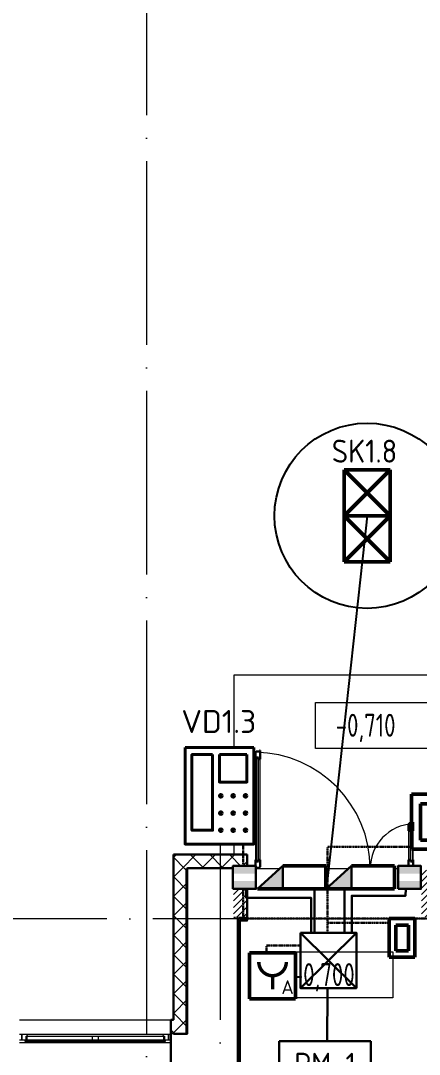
# Model space of a CAD drawing. Header units: millimetres. Extents: x -325553 to 627452, y -28539 to 738858.
# Drawn here: x -23288 to -18945, y 165239 to 176494 of the extents above; entities that cross this region are included whole.
import ezdxf
from ezdxf.enums import TextEntityAlignment as Align

# ---------------------------------------------------------------- set-up
doc = ezdxf.new("R2010")
doc.units = ezdxf.units.MM
doc.set_wipeout_variables(frame=1)
for name, pattern in [('ADSK_Линия сетки', [25, 20, -2.5, 0, -2.5]), ('ADSK_Штриховая_ш2 п1_5', [4.5, 3, -1.5]), ('осевая', [2, 1.25, -0.25, 0.25, -0.25]), ('штриховаяX2', [1.5, 1, -0.5])]:
    doc.linetypes.add(name, pattern=pattern)
doc.layers.add('000_доп.МДУ', color=7, linetype='Continuous')
doc.layers.add('Стены', color=194, linetype='Continuous')
for name, color, linetype, lineweight in [('_ Окна', 7, 'Continuous', 9), ('RC-Извещатели_охранные', 5, 'Continuous', 30), ('RC-Линии_связи-Адресные', 5, 'Continuous', 30), ('RC-Линии_связи-Питание_220В', 6, 'осевая', 40), ('RC-Прочее_оборудование', 5, 'Continuous', 30), ('Аннотация', 7, 'Continuous', 18), ('Двери', 252, 'Continuous', 9), ('Маркировка Не АУ', 7, 'Continuous', 25), ('НО СКУД', 7, 'Continuous', 50), ('Ограждение', 252, 'Continuous', 9), ('Окна', 252, 'Continuous', 9), ('Оси', 252, 'Continuous', 9), ('Отметки', 7, 'Continuous', 9), ('Перекрытие', 252, 'Continuous', 18), ('Пожарка', 7, 'Continuous', 25), ('СКУД', 1, 'Continuous', 30), ('Стены внутренние', 7, 'Continuous', 18), ('Стены наружные', 7, 'Continuous', 18), ('Стены штриховка', 7, 'Continuous', 9)]:
    doc.layers.add(name, color=color, linetype=linetype, lineweight=lineweight)
doc.layers.add('Двери открывание', color=7, linetype='Continuous', lineweight=9, true_color=0xc0c0c0)
doc.styles.add('GOST Common_3', font='', dxfattribs={"height": 3.5})
doc.styles.add('ICOCPEUR', font='isocpeur.ttf', dxfattribs={"height": 250})
doc.styles.add('ISOCPEUR', font='isocpeur.ttf', dxfattribs={"width": 0.9, "height": 350})
doc.styles.add('RubezhCAD', font='', dxfattribs={"oblique": 10})
doc.styles.get("Standard").update_dxf_attribs({"font": ''})
doc.styles.get('GOST Common_3').set_extended_font_data('GOST 2.304 type A')
doc.styles.get('RubezhCAD').set_extended_font_data('GOST type A')
doc.styles.get('Standard').set_extended_font_data('GOST type B')
doc.linetypes.add('проект$0$Проводка в коробе', pattern='A,5,[130,ltypeshp.shx,S=1,R=0,X=0,Y=0],1.5,[130,ltypeshp.shx,S=1.5,R=90,X=0,Y=-1],0,[130,ltypeshp.shx,S=2.1,R=90,X=0,Y=1],1,[130,ltypeshp.shx,S=1,R=0,X=0.5,Y=0],5', length=12.5)

# ---------------------------------------------------------------- blocks, each defined once
blk = doc.blocks.new('1 этаж')
at = {"layer": 'Двери', "lineweight": 18, "true_color": 0x636466}
h = blk.add_hatch(dxfattribs=at)
h.set_pattern_fill('FP_2', color=251, style=0, pattern_type=2)
h.set_pattern_definition([(45, (-20735.8, -3268.73), (-35.3553, 35.3553), [])])
h.paths.add_polyline_path([(-19511, -3524), (-19511, -3014), (-19661, -3014), (-19661, -3524)])
h.paths.add_polyline_path([(-21561, -3524), (-21562, -3014), (-21711, -3014), (-21711, -3524), (-21562, -3524)])
at = {"layer": '_ Окна', "color": 251, "true_color": 0x636466}
for p, q in [((-24016, -4804), (-24041, -4804)), ((-24016, -4862), (-24016, -4804)), ((-22391, -4804), (-22416, -4804)), ((-22416, -4804), (-22416, -4862)), ((-24041, -4862), (-24016, -4862)), ((-22416, -4862), (-22391, -4862))]:
    blk.add_line(p, q, dxfattribs=at)
at = {"layer": '_ Окна', "color": 251, "lineweight": 18, "true_color": 0x636466}
for p, q in [((-23956, -4804), (-24016, -4804)), ((-24016, -4804), (-24016, -4862)), ((-23970, -4862), (-23970, -4821)), ((-23970, -4821), (-23958, -4821)), ((-23952, -4821), (-23956, -4804)), ((-22475, -4804), (-22480, -4821)), ((-22416, -4804), (-22475, -4804)), ((-22474, -4821), (-22462, -4821)), ((-22462, -4821), (-22462, -4862)), ((-22416, -4862), (-22416, -4804)), ((-24016, -4862), (-23978, -4862)), ((-22454, -4862), (-22416, -4862))]:
    blk.add_line(p, q, dxfattribs=at)
at = {"layer": 'Аннотация', "color": 251, "lineweight": 20, "true_color": 0x636466}
for p, q in [((-20817, -1688), (-20817, -1188)), ((-20817, -1188), (-19517, -1188)), ((-19517, -1688), (-20817, -1688)), ((-21273, -4403), (-21273, -3903)), ((-21273, -3903), (-19973, -3903)), ((-19973, -3903), (-19973, -4403)), ((-19973, -4403), (-21273, -4403))]:
    blk.add_line(p, q, dxfattribs=at)
at = {"layer": 'Двери', "color": 251, "lineweight": 30, "true_color": 0x636466}
for p, q in [((-21461, -1730), (-21469, -1730)), ((-21469, -1730), (-21469, -1806)), ((-21427, -1721), (-21461, -1721)), ((-21461, -1721), (-21461, -1730)), ((-21460, -1788), (-21460, -1806)), ((-21439, -1788), (-21460, -1788)), ((-21439, -1806), (-21439, -1788)), ((-21419, -1712), (-21427, -1712)), ((-21427, -1712), (-21427, -1721)), ((-21419, -1806), (-21419, -1712)), ((-21460, -1806), (-21469, -1806)), ((-21419, -1806), (-21439, -1806)), ((-19795, -2510), (-19803, -2510)), ((-19803, -2510), (-19803, -2586)), ((-19803, -2586), (-19783, -2586)), ((-19761, -2501), (-19795, -2501)), ((-19795, -2501), (-19795, -2510)), ((-19783, -2586), (-19783, -2568)), ((-19783, -2568), (-19762, -2568)), ((-19762, -2568), (-19762, -2586)), ((-19762, -2586), (-19753, -2586)), ((-19753, -2492), (-19761, -2492)), ((-19761, -2492), (-19761, -2501)), ((-19753, -2586), (-19753, -2492)), ((-21469, -2902), (-21469, -2996)), ((-21460, -2902), (-21469, -2902)), ((-21460, -2920), (-21460, -2902)), ((-21439, -2920), (-21460, -2920)), ((-21439, -2902), (-21439, -2920)), ((-21419, -2902), (-21439, -2902)), ((-21419, -2978), (-21419, -2902)), ((-19803, -2902), (-19803, -2978)), ((-19803, -2902), (-19783, -2902)), ((-19783, -2902), (-19783, -2920)), ((-19783, -2920), (-19762, -2920)), ((-19762, -2902), (-19753, -2902)), ((-19762, -2920), (-19762, -2902)), ((-19753, -2996), (-19753, -2902)), ((-21469, -2996), (-21461, -2996)), ((-21461, -2996), (-21461, -2987)), ((-21461, -2987), (-21427, -2987)), ((-21427, -2987), (-21427, -2978)), ((-21427, -2978), (-21419, -2978)), ((-19803, -2978), (-19795, -2978)), ((-19795, -2978), (-19795, -2987)), ((-19795, -2987), (-19761, -2987)), ((-19761, -2987), (-19761, -2996)), ((-19761, -2996), (-19753, -2996))]:
    blk.add_line(p, q, dxfattribs=at)
at = {"layer": 'Двери', "color": 251, "true_color": 0x636466}
for p, q in [((-21460, -1788), (-21460, -2920)), ((-21439, -1788), (-21460, -1788)), ((-21439, -2920), (-21439, -1788)), ((-21469, -1806), (-21469, -2902)), ((-21419, -2902), (-21419, -1806)), ((-19803, -2586), (-19803, -2902)), ((-19783, -2920), (-19783, -2568)), ((-19783, -2568), (-19762, -2568)), ((-19762, -2568), (-19762, -2920)), ((-19753, -2902), (-19753, -2586)), ((-21460, -2920), (-21439, -2920)), ((-19762, -2920), (-19783, -2920)), ((-21561, -3014), (-21561, -3064)), ((-21541, -3014), (-21561, -3014)), ((-21541, -3064), (-21541, -3014)), ((-21492, -3014), (-21541, -3014)), ((-21541, -3014), (-21541, -3064)), ((-21492, -3022), (-21492, -3014)), ((-21478, -3022), (-21492, -3022)), ((-21478, -3056), (-21478, -3022)), ((-19730, -3022), (-19744, -3022)), ((-19744, -3022), (-19744, -3056)), ((-19730, -3014), (-19730, -3022)), ((-19681, -3014), (-19730, -3014)), ((-21561, -3064), (-21541, -3064)), ((-21541, -3064), (-21469, -3064)), ((-21469, -3056), (-21478, -3056)), ((-21469, -3064), (-21469, -3056)), ((-19744, -3056), (-19753, -3056)), ((-19753, -3056), (-19753, -3064)), ((-19753, -3064), (-19681, -3064))]:
    blk.add_line(p, q, dxfattribs=at)
at = {"layer": 'Двери', "color": 251, "linetype": 'ADSK_Штриховая_ш2 п1_5', "true_color": 0x636466}
for p, q in [((-21561, -3014), (-21711, -3014)), ((-21561, -3524), (-21561, -3014)), ((-21711, -3524), (-21561, -3524))]:
    blk.add_line(p, q, dxfattribs=at)
at = {"layer": 'Двери открывание', "color": 251, "true_color": 0x636466}
for centre, radius, start, end in [((-21487, -2996), 1266, 0, 89.1853), ((-19735, -2996), 486, 92.1226, 180)]:
    blk.add_arc(centre, radius, start, end, dxfattribs=at)
at = {"layer": 'Ограждение', "color": 251, "true_color": 0x636466}
for p, q in [((-21636, -3569), (-21636, -7525)), ((-21561, -3569), (-21636, -3569)), ((-21561, -3559), (-21561, -3569)), ((-22391, -4894), (-24041, -4894))]:
    blk.add_line(p, q, dxfattribs=at)
at = {"layer": 'Окна', "color": 251, "true_color": 0x636466}
for p, q in [((-23958, -4821), (-23251, -4821)), ((-23958, -4862), (-23958, -4821)), ((-22475, -4804), (-23956, -4804)), ((-23251, -4821), (-23181, -4821)), ((-23251, -4821), (-23251, -4862)), ((-23181, -4821), (-22474, -4821)), ((-23181, -4862), (-23181, -4821)), ((-22474, -4821), (-22474, -4862)), ((-23978, -4862), (-23231, -4862)), ((-23978, -4879), (-23978, -4862)), ((-23231, -4879), (-23978, -4879)), ((-23231, -4862), (-23201, -4862)), ((-23231, -4862), (-23231, -4879)), ((-23201, -4879), (-23231, -4879)), ((-23201, -4862), (-22454, -4862)), ((-23201, -4879), (-23201, -4862)), ((-22454, -4879), (-23201, -4879)), ((-22454, -4862), (-22454, -4879))]:
    blk.add_line(p, q, dxfattribs=at)
at = {"layer": 'Оси', "color": 251, "linetype": 'ADSK_Линия сетки', "ltscale": 100, "true_color": 0x636466}
for p, q in [((-22656, 32207), (-22656, -32500)), ((-21856, -2644), (-21856, -33770)), ((4411, -3544), (-72528, -3544))]:
    blk.add_line(p, q, dxfattribs=at)
at = {"layer": 'Перекрытие', "color": 251, "ltscale": 100, "true_color": 0x636466}
for p, q in [((-17951, -892), (-21706, -892)), ((-21706, -892), (-21706, -2842)), ((-21561, -2994), (-21469, -2994)), ((-21461, -2994), (-19761, -2994)), ((-19753, -2994), (-19661, -2994)), ((-19661, -3544), (-21561, -3544))]:
    blk.add_line(p, q, dxfattribs=at)
at = {"layer": 'Стены внутренние', "color": 251, "lineweight": 30, "true_color": 0x636466}
for p, q in [((-21561, -2842), (-22363, -2842)), ((-22363, -2842), (-22363, -4642)), ((-21561, -2984), (-21561, -2842)), ((-21561, -3544), (-21561, -2994)), ((-22363, -4642), (-22391, -4642)), ((-22391, -4642), (-22391, -4784)), ((-22391, -4794), (-22391, -5344)), ((-22221, -4794), (-22363, -4794))]:
    blk.add_line(p, q, dxfattribs=at)
at = {"layer": 'Стены внутренние', "color": 251, "linetype": 'Continuous', "lineweight": 9, "true_color": 0x636466}
for p, q in [((-22361, -2873), (-22332, -2844)), ((-22242, -2994), (-22361, -2875)), ((-22270, -2994), (-22120, -2844)), ((-22040, -2984), (-22180, -2844)), ((-22047, -2984), (-21907, -2844)), ((-21828, -2984), (-21968, -2844)), ((-21835, -2984), (-21695, -2844)), ((-21615, -2984), (-21755, -2844)), ((-21623, -2984), (-21563, -2923)), ((-21562, -2847), (-21563, -2849)), ((-22361, -3085), (-22270, -2994)), ((-22211, -3025), (-22242, -2994)), ((-22363, -3054), (-22361, -3054)), ((-22211, -3237), (-22361, -3087)), ((-22361, -3297), (-22211, -3147)), ((-22363, -3358), (-22361, -3358)), ((-22211, -3449), (-22361, -3299)), ((-22361, -3509), (-22211, -3359)), ((-22361, -3419), (-22363, -3422)), ((-22211, -3661), (-22361, -3511)), ((-22361, -3721), (-22211, -3571)), ((-22363, -3765), (-22361, -3765)), ((-22211, -3873), (-22361, -3723)), ((-22361, -3934), (-22211, -3784)), ((-22361, -3894), (-22363, -3890)), ((-22211, -4085), (-22361, -3935)), ((-22361, -4146), (-22211, -3996)), ((-22211, -4298), (-22361, -4148)), ((-22363, -4171), (-22361, -4171)), ((-22361, -4358), (-22211, -4208)), ((-22211, -4510), (-22361, -4360)), ((-22363, -4476), (-22361, -4476)), ((-22361, -4504), (-22363, -4500)), ((-22361, -4570), (-22211, -4420)), ((-22211, -4722), (-22361, -4572)), ((-22389, -4687), (-22391, -4690)), ((-22361, -4782), (-22211, -4632)), ((-22361, -4784), (-22391, -4754)), ((-22363, -4784), (-22361, -4782)), ((-22351, -4794), (-22361, -4784))]:
    blk.add_line(p, q, dxfattribs=at)
at = {"layer": 'Стены внутренние', "color": 251, "true_color": 0x636466}
for p, q in [((-22211, -2994), (-22221, -2994)), ((-22211, -2994), (-22211, -4794)), ((-21661, -3544), (-21561, -3544)), ((-24041, -4642), (-22391, -4642)), ((-22363, -4794), (-22391, -4794))]:
    blk.add_line(p, q, dxfattribs=at)
at = {"layer": 'Стены наружные', "color": 251, "lineweight": 30, "true_color": 0x636466}
for p, q in [((-22221, -2994), (-22221, -4794)), ((-21561, -2994), (-21561, -2984)), ((-21661, -3544), (-21661, -10859)), ((-21646, -3559), (-21561, -3559)), ((-21646, -10724), (-21646, -3559)), ((-21561, -3559), (-21561, -3544)), ((-22391, -4784), (-22391, -4794)), ((-22221, -4794), (-22211, -4794))]:
    blk.add_line(p, q, dxfattribs=at)
at = {"layer": 'Стены наружные', "color": 251, "linetype": 'Continuous', "lineweight": 9, "true_color": 0x636466}
for p, q in [((-22211, -3004), (-22221, -3004)), ((-22211, -3104), (-22221, -3104)), ((-22211, -3204), (-22221, -3204)), ((-22211, -3304), (-22221, -3304)), ((-22211, -3404), (-22221, -3404)), ((-22211, -3504), (-22221, -3504)), ((-22211, -3604), (-22221, -3604)), ((-22211, -3704), (-22221, -3704)), ((-22211, -3804), (-22221, -3804)), ((-22211, -3904), (-22221, -3904)), ((-21661, -3870), (-21646, -3855)), ((-22211, -4004), (-22221, -4004)), ((-22211, -4104), (-22221, -4104)), ((-22211, -4204), (-22221, -4204)), ((-22211, -4304), (-22221, -4304)), ((-21661, -4294), (-21646, -4279)), ((-22211, -4404), (-22221, -4404)), ((-22211, -4504), (-22221, -4504)), ((-22211, -4604), (-22221, -4604)), ((-22211, -4704), (-22221, -4704)), ((-21661, -4718), (-21646, -4703))]:
    blk.add_line(p, q, dxfattribs=at)
at = {"layer": 'Стены наружные', "color": 251, "true_color": 0x636466}
blk.add_line((-22211, -2994), (-21561, -2994), dxfattribs=at)
at = {"layer": 'Стены штриховка', "color": 251, "true_color": 0x636466}
for p, q in [((-21563, -2844), (-22363, -2844)), ((-22361, -4644), (-22361, -2842)), ((-21563, -2984), (-21563, -2844)), ((-22221, -2994), (-22221, -2994)), ((-22211, -2984), (-21561, -2984)), ((-22211, -2994), (-22211, -2984)), ((-22391, -4718), (-22389, -4718)), ((-22389, -4644), (-22389, -4718)), ((-22361, -4644), (-22389, -4644)), ((-22363, -4644), (-22363, -4642)), ((-22391, -4784), (-22363, -4784)), ((-22363, -4784), (-22363, -4794))]:
    blk.add_line(p, q, dxfattribs=at)
at = {"layer": 'Отметки', "color": 251, "true_color": 0x636466, "style": 'GOST Common_3', "width": 0.9}
for s, p in [('-0,710', (-20596, -1561)), ('-0,700', (-21074, -4276))]:
    blk.add_text(s, height=250, dxfattribs=at).set_placement(p)
blk = doc.blocks.new('домофон')
at = {"linetype": 'ByBlock', "lineweight": -2}
blk.add_wipeout([(54836, 183369), (54836, 184419), (55586, 184419), (55586, 183369)], dxfattribs=at).dxf.layer = 'RC-Извещатели_охранные'
at = {"layer": 'RC-Извещатели_охранные', "linetype": 'ByBlock', "lineweight": -2}
for points in [[(54836, 184419), (55586, 184419)], [(54836, 184419), (54836, 183369), (55586, 183369), (55586, 184419)], [(55136, 184344), (55136, 183519), (54911, 183519), (54911, 184344), (55136, 184344)], [(55211, 184344), (55211, 184044), (55511, 184044), (55511, 184344)], [(55211, 184344), (55511, 184344)]]:
    blk.add_lwpolyline(points, dxfattribs=at)
for centre in [(55226, 183894), (55361, 183894), (55496, 183894), (55226, 183707), (55361, 183707), (55496, 183707), (55226, 183519), (55361, 183519), (55496, 183519)]:
    blk.add_circle(centre, 15, dxfattribs=at)
blk = doc.blocks.new('тип 3')
at = {"color": 3}
blk.add_wipeout([(-201820, 375828), (-202820, 375828), (-202820, 376328), (-201820, 376328)], dxfattribs=at).dxf.layer = 'НО СКУД'
at = {"layer": 'НО СКУД', "color": 3}
for p, q in [((-202820, 376328), (-201820, 376328)), ((-202820, 375828), (-202820, 376328)), ((-202320, 376328), (-202820, 375828)), ((-202320, 375828), (-202820, 376328)), ((-202320, 376328), (-202320, 375828)), ((-201820, 376328), (-202320, 375828)), ((-201820, 375828), (-202320, 376328)), ((-201820, 376328), (-201820, 375828)), ((-201820, 375828), (-202820, 375828))]:
    blk.add_line(p, q, dxfattribs=at)
at = {"layer": 'НО СКУД', "color": 3, "ltscale": 30}
blk.add_line((-201820, 376328), (-201820, 375828), dxfattribs=at)
blk = doc.blocks.new('*U1249')
blk.add_wipeout([(-510, -125), (-234, 125), (234, 125), (234, -125)]).dxf.layer = 'СКУД'
at = {"layer": 'СКУД'}
h = blk.add_hatch(color=256, dxfattribs=at)
h.dxf.hatch_style = 1
h.set_gradient(color1=(255, 0, 0), color2=(255, 0, 0), tint=1)
h.paths.add_polyline_path([(-510, -125), (-234, -125), (-234, 125)])
at = {"layer": 'СКУД', "lineweight": 50}
for p, q in [((234, 125), (-234, 125)), ((-510, -125), (234, -125))]:
    blk.add_line(p, q, dxfattribs=at)
at = {"layer": 'СКУД'}
blk.add_line((234, -125), (234, 125), dxfattribs=at)
for points in [[(-510, -125), (-234, 125)], [(-234, 125), (-234, -125)]]:
    blk.add_lwpolyline(points, dxfattribs=at)
at = {"layer": 'СКУД', "lineweight": 50}
blk.add_lwpolyline([(234, -125), (234, 125)], dxfattribs=at)
blk = doc.blocks.new('*U1250')
blk.add_wipeout([(-510, -125), (-234, 125), (234, 125), (234, -125)]).dxf.layer = 'СКУД'
at = {"layer": 'СКУД'}
h = blk.add_hatch(color=256, dxfattribs=at)
h.dxf.hatch_style = 1
h.set_gradient(color1=(255, 0, 0), color2=(255, 0, 0), tint=1)
h.paths.add_polyline_path([(-510, -125), (-234, -125), (-234, 125)])
at = {"layer": 'СКУД', "lineweight": 50}
for p, q in [((234, 125), (-234, 125)), ((-510, -125), (234, -125))]:
    blk.add_line(p, q, dxfattribs=at)
at = {"layer": 'СКУД'}
blk.add_line((234, -125), (234, 125), dxfattribs=at)
for points in [[(-510, -125), (-234, 125)], [(-234, 125), (-234, -125)]]:
    blk.add_lwpolyline(points, dxfattribs=at)
at = {"layer": 'СКУД', "lineweight": 50}
blk.add_lwpolyline([(234, -125), (234, 125)], dxfattribs=at)
blk = doc.blocks.new('RC-UGO-IOM-01')
at = {"layer": 'RC-Извещатели_охранные'}
blk.add_point((0, 0), dxfattribs=at)
blk.add_wipeout([(2.5, -2.5), (2.5, 2.5), (-2.5, 2.5), (-2.5, -2.5)]).dxf.layer = 'RC-Извещатели_охранные'
blk.add_wipeout([(-2.5, -2.5), (-2.5, 2.5), (2.5, 2.5), (2.5, -2.5)]).dxf.layer = 'RC-Извещатели_охранные'
h = blk.add_hatch(color=256, dxfattribs=at)
h.dxf.hatch_style = 1
h.paths.add_polyline_path([(2.5, 0.8), (2.5, 2.51), (-2.5, 2.5), (-2.5, 0.8)])
h = blk.add_hatch(color=256, dxfattribs=at)
h.dxf.hatch_style = 1
h.paths.add_polyline_path([(2.5, -2.5), (2.5, -0.79), (-2.5, -0.8), (-2.5, -2.5)])
blk.add_lwpolyline([(-2.5, -2.5), (2.5, -2.5), (2.5, 2.5), (-2.5, 2.5)], close=True, dxfattribs=at)
blk.add_attdef('PSTN', text='', height=2.5, dxfattribs=at).set_placement((0.98, 2.6), align=Align.BOTTOM_LEFT)
blk = doc.blocks.new('считыватель')
at = {"layer": 'СКУД', "linetype": 'ByBlock', "lineweight": 50, "ltscale": 100}
for p, q in [((-165.4, -250), (-165.4, 250)), ((165.4, 250), (-165.4, 250)), ((165.4, 250), (165.4, -250)), ((-82.7, 163.4), (82.7, 163.4)), ((-82.7, -167.3), (-82.7, 163.4)), ((82.7, 163.4), (82.7, -167.3)), ((82.7, -167.3), (-82.7, -167.3)), ((165.4, -250), (-165.4, -250))]:
    blk.add_line(p, q, dxfattribs=at)
blk = doc.blocks.new('УДП 513-10 исп. 01 АР')
at = {"color": 6, "lineweight": 50}
blk.add_wipeout([(-250, 250), (250, 250), (250, -250), (-250, -250)], dxfattribs=at).dxf.layer = 'СКУД'
at = {"layer": 'СКУД', "color": 6, "lineweight": 50, "ltscale": 30}
for p, q in [((-250, -250), (-250, 250)), ((-250, 250), (250, 250)), ((250, 250), (250, -250)), ((250, -250), (-250, -250))]:
    blk.add_line(p, q, dxfattribs=at)
at = {"layer": 'СКУД', "color": 6, "linetype": 'Continuous', "lineweight": 50, "ltscale": 30, "const_width": 37.5}
blk.add_lwpolyline([(-150, 150, 1), (150, 150, 1)], format="xyb", dxfattribs=at)
blk.add_lwpolyline([(0, 0), (0, -150)], dxfattribs=at)
at = {"layer": 'СКУД', "color": 6, "lineweight": 50, "style": 'ISOCPEUR'}
blk.add_text('А', height=150, dxfattribs=at).set_placement((96, -199))
blk = doc.blocks.new('РМ1')
at = {"layer": 'RC-Прочее_оборудование'}
blk.add_point((0, 0), dxfattribs=at)
blk.add_attdef('PSTN', text='', height=2.5, dxfattribs=at).set_placement((5.72, 2.54), align=Align.BOTTOM_CENTER)
blk.add_wipeout([(5, 2.5), (5, -2.5), (-5, -2.5), (-5, 2.5)]).dxf.layer = 'RC-Прочее_оборудование'
blk.add_wipeout([(-5, -2.5), (-5, 2.5), (5, 2.5), (5, -2.5)]).dxf.layer = 'RC-Прочее_оборудование'
for p, q in [((-5, 2.5), (5, 2.5)), ((-5, -2.5), (-5, 2.5)), ((-5, 2.5), (-5, 2.5)), ((5, 2.5), (5, -2.5)), ((5, -2.5), (-5, -2.5))]:
    blk.add_line(p, q, dxfattribs=at)
at = {"layer": 'RC-Прочее_оборудование', "ltscale": 100, "style": 'ISOCPEUR', "width": 0.9}
blk.add_text('РМ-1', height=2.5, dxfattribs=at).set_placement((0, 0), align=Align.MIDDLE)

msp = doc.modelspace()

# ---------------------------------------------------------------- linework, layer by layer
at = {"color": 6, "lineweight": 30}
for points in [[(-20123.3, 166563.6), (-20123.3, 166943.4), (-20832.5, 166943.4), (-20832.5, 167040.1)], [(-20085.2, 166563.6), (-20085.2, 167040.1)], [(-19759.3, 166563.6), (-19759.3, 167040.1)], [(-19680.2, 166563.6), (-19680.2, 166966.2), (-19094.2, 166966.2), (-19093.1, 167040.1)]]:
    msp.add_lwpolyline(points, dxfattribs=at)
at = {"color": 7, "lineweight": 30}
msp.add_lwpolyline([(-20240.3, 166563.6), (-19629.7, 166563.6), (-19629.7, 165960.8), (-20240.3, 165960.8)], close=True, dxfattribs=at)
for points in [[(-20240.3, 165960.8), (-19629.7, 166563.6)], [(-20240.3, 166563.6), (-19629.7, 165960.8)]]:
    msp.add_lwpolyline(points, dxfattribs=at)
at = {"color": 1, "lineweight": 30}
msp.add_lwpolyline([(-19947.1, 165347.9), (-19946.5, 165955.8)], dxfattribs=at)
at = {"layer": 'RC-Линии_связи-Адресные', "color": 4, "linetype": 'штриховаяX2', "ltscale": 2}
for points in [[(-19946, 166563.6), (-19946.1, 167496.7), (-19030.1, 167496.7)], [(-19946, 166671.6), (-19272.2, 166671.6)]]:
    msp.add_lwpolyline(points, dxfattribs=at)
at = {"layer": 'RC-Линии_связи-Адресные', "color": 3, "linetype": 'штриховаяX2', "ltscale": 2}
msp.add_lwpolyline([(-18310.1, 166717.1), (-20181.2, 166717.1)], dxfattribs=at)
at = {"layer": 'RC-Линии_связи-Адресные', "color": 92, "linetype": 'штриховаяX2', "ltscale": 2}
msp.add_lwpolyline([(-20240.3, 166424.4), (-20610.4, 166424.4), (-20610.4, 166345)], dxfattribs=at)

# ---------------------------------------------------------------- block references
at = {"layer": '000_доп.МДУ', "color": 7, "lineweight": 0}
msp.add_blockref('1 этаж', (740.6, 170258), dxfattribs=at)
at = {"layer": 'СКУД'}
for p, xscale, yscale, zscale in [((-18831.6, 167771.3), 1.2, 1.2, 1.2), ((-19132.6, 166506.3), -0.84380551088745, 0.84380551088745, 0.84380551088745)]:
    msp.add_blockref('считыватель', p, dxfattribs=dict(at, xscale=xscale, yscale=yscale, zscale=zscale))

# ---------------------------------------------------------------- texts
at = {"layer": 'Пожарка', "color": 7, "lineweight": 25, "style": 'ICOCPEUR'}
msp.add_text('VD1.3', height=250, dxfattribs=at).set_placement((-21537.1, 168738, 2927.8))

# ---------------------------------------------------------------- next in the draw order: block references
ref = msp.add_blockref('РМ1', (-19972.4, 165130.9), dxfattribs=dict(xscale=100, yscale=100, zscale=100))
ref.add_attrib('PSTN', '1.5.1.21', dxfattribs={"layer": 'RC-Прочее_оборудование', "color": 0, "height": 250, "style": 'RubezhCAD'}).set_placement((-19975.4, 164683.7), align=Align.TOP_CENTER)
at = {"layer": 'RC-Извещатели_охранные', "color": 1, "ltscale": 0.01, "xscale": 50, "yscale": 50, "zscale": 50}
msp.add_blockref('RC-UGO-IOM-01', (-19052, 167165.1), dxfattribs=at)
at = {"layer": 'RC-Линии_связи-Питание_220В', "linetype": 'проект$0$Проводка в коробе'}
msp.add_blockref('домофон', (-76333.1, -15840.5), dxfattribs=at)
at = {"layer": 'СКУД'}
msp.add_blockref('УДП 513-10 исп. 01 АР', (-20543.5, 166095), dxfattribs=at)
at = {"layer": 'Стены', "color": 1, "rotation": 90}
msp.add_blockref('тип 3', (356564.5, 373422.4), dxfattribs=at)

# ---------------------------------------------------------------- next in the draw order: texts
at = {"layer": 'Маркировка Не АУ', "insert": (-19541.9, 171807), "char_height": 250, "width": 1035.25, "attachment_point": 5, "style": 'ISOCPEUR', "bg_fill": 3, "box_fill_scale": 1, "bg_fill_color": 256, "bg_fill_transparency": 0}
msp.add_mtext('SK1.8', dxfattribs=at)

# ---------------------------------------------------------------- next in the draw order: linework, layer by layer
at = {"color": 7}
msp.add_lwpolyline([(-19513.6, 171102.8), (-19946.1, 167154.8)], dxfattribs=at)
msp.add_circle((-19513.6, 171102.8), 1008.8, dxfattribs=at)
at = {"layer": 'RC-Линии_связи-Адресные', "color": 3, "linetype": 'штриховаяX2', "ltscale": 2}
msp.add_lwpolyline([(-20181.2, 166717.1), (-20865.1, 166717.1), (-20865.1, 167390.9), (-20865.1, 167529)], dxfattribs=at)

# ---------------------------------------------------------------- next in the draw order: block references
at = {"layer": 'RC-Извещатели_охранные', "color": 1, "ltscale": 0.01, "xscale": 50, "yscale": 50, "zscale": 50}
msp.add_blockref('RC-UGO-IOM-01', (-20849.6, 167165.1), dxfattribs=at)

# ---------------------------------------------------------------- next in the draw order: block references
at = {"layer": 'СКУД'}
msp.add_blockref('*U1249', (-20197, 167165.1), dxfattribs=at)

# ---------------------------------------------------------------- next in the draw order: block references
msp.add_blockref('*U1250', (-19450.7, 167165.1), dxfattribs=at)

doc.saveas('drawing.dxf')
